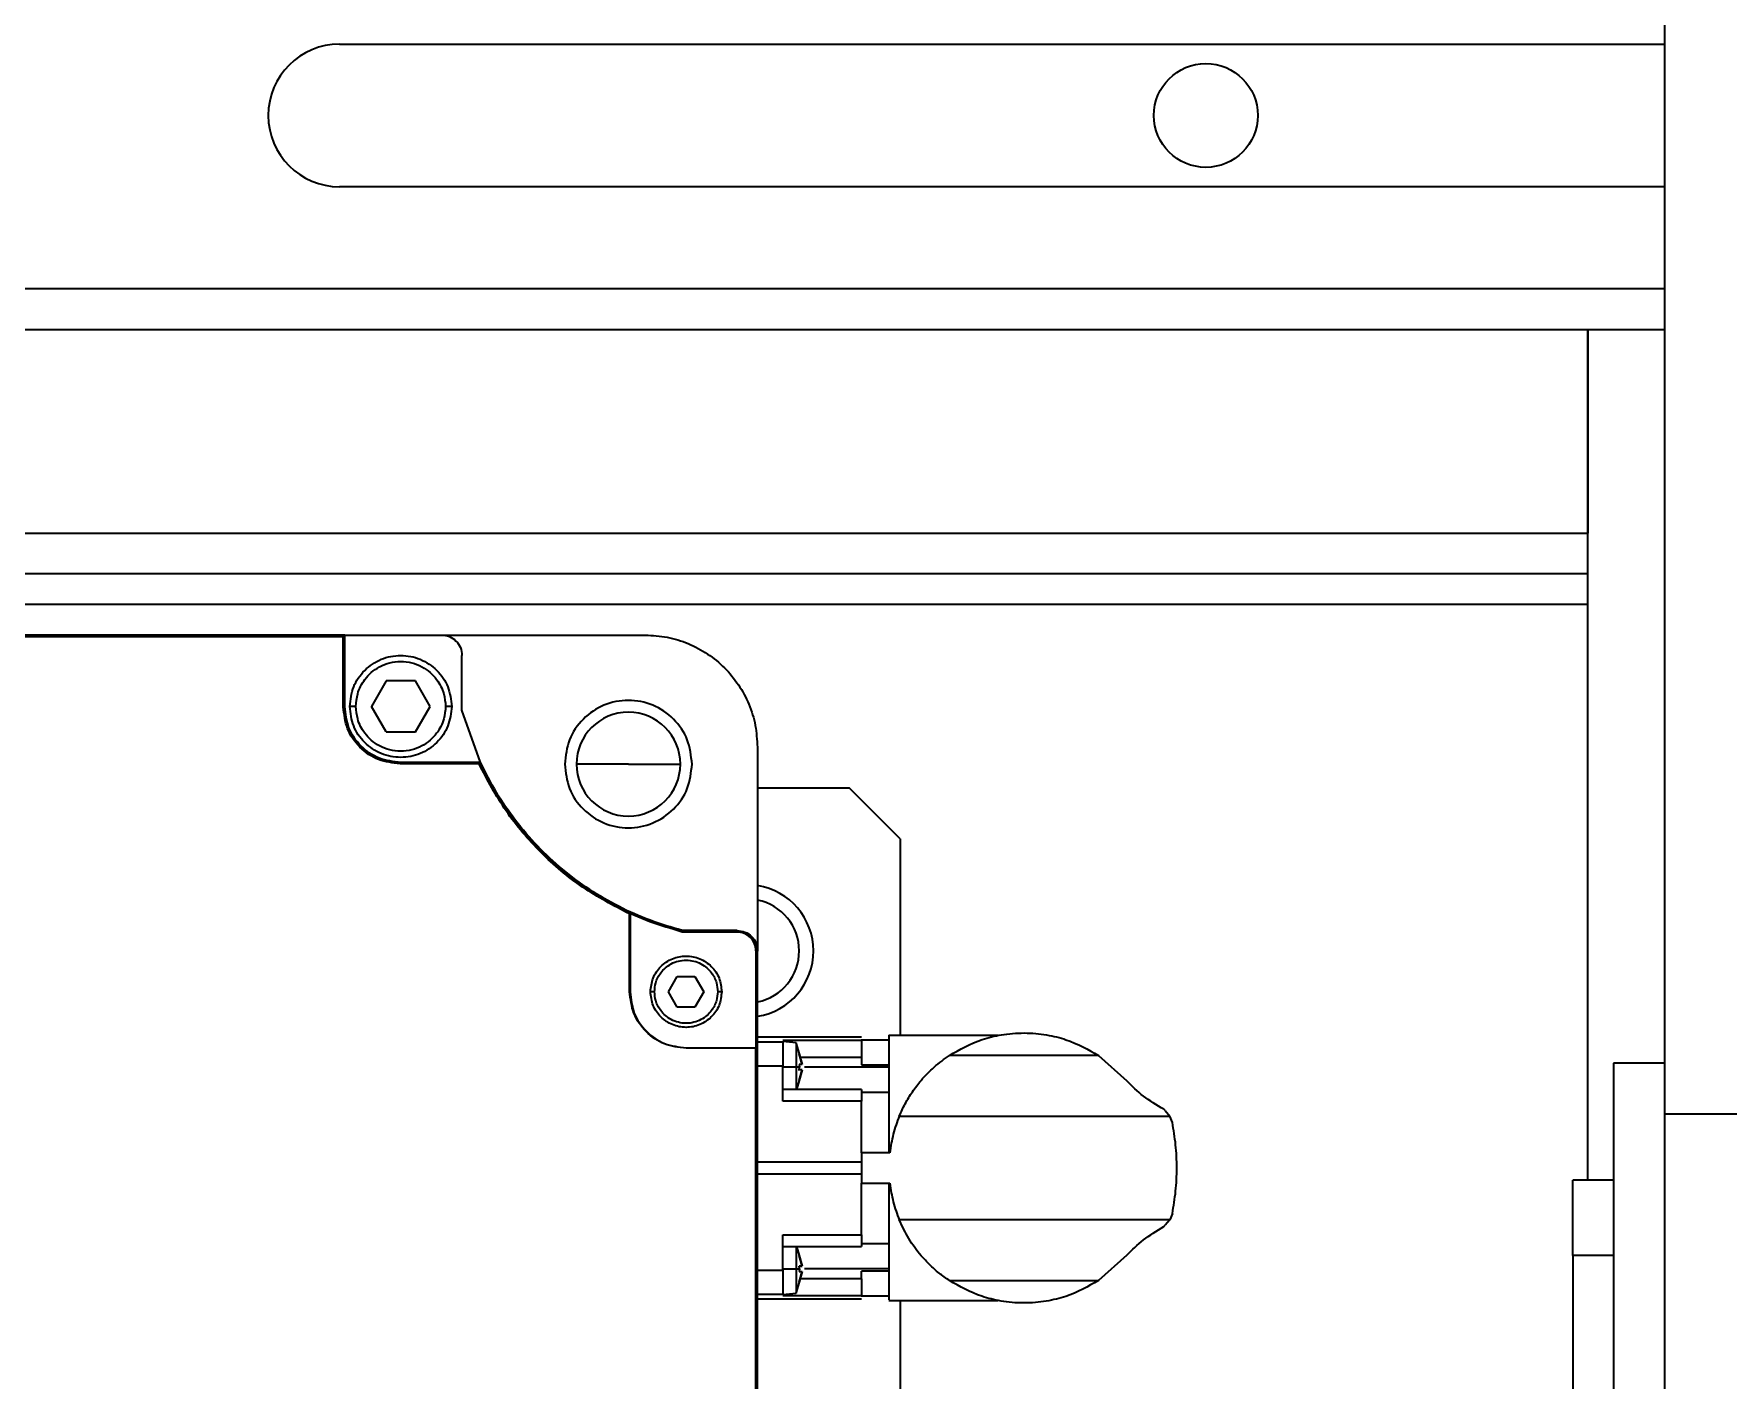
# Model space of a CAD drawing. Header units: millimetres. Extents: x -1052 to 3351, y 0 to 2015.
# Drawn here: x -352.095 to -349.635, y 1683.489 to 1685.443 of the extents above; entities that cross this region are included whole.
import ezdxf

# ---------------------------------------------------------------- set-up
doc = ezdxf.new("R2010")
doc.units = ezdxf.units.MM

msp = doc.modelspace()

# ---------------------------------------------------------------- linework, layer by layer
at = {"color": 7, "linetype": 'Continuous', "lineweight": 35}
for p, q in [((-349.7278, 1693.2956), (-349.7278, 1683.9489)), ((-349.7278, 1693.2956), (-349.7278, 1683.9489)), ((-351.6508, 1685.4281), (-349.7278, 1685.4281)), ((-351.6508, 1685.4281), (-349.7278, 1685.4281)), ((-349.7278, 1685.221), (-351.6508, 1685.221)), ((-349.7278, 1685.221), (-351.6508, 1685.221)), ((-354.4612, 1685.0731), (-349.7278, 1685.0731)), ((-354.4612, 1685.0731), (-349.7278, 1685.0731)), ((-354.3503, 1685.0139), (-349.8388, 1685.0139)), ((-354.3503, 1685.0139), (-349.8388, 1685.0139)), ((-349.8388, 1685.0139), (-349.8388, 1684.7181)), ((-349.8388, 1683.7788), (-349.8388, 1685.0139)), ((-349.8388, 1685.0139), (-349.7278, 1685.0139)), ((-349.8388, 1685.0139), (-349.8388, 1684.7181)), ((-349.8388, 1683.7788), (-349.8388, 1685.0139)), ((-349.8388, 1685.0139), (-349.7278, 1685.0139)), ((-354.3503, 1684.7181), (-349.8388, 1684.7181)), ((-354.3503, 1684.7181), (-349.8388, 1684.7181)), ((-349.8388, 1684.6589), (-354.3503, 1684.6589)), ((-349.8388, 1684.6589), (-354.3503, 1684.6589)), ((-349.8388, 1684.6145), (-354.3503, 1684.6145)), ((-349.8388, 1684.6145), (-354.3503, 1684.6145)), ((-351.6434, 1684.5702), (-352.5457, 1684.5702)), ((-351.6434, 1684.5702), (-352.5457, 1684.5702)), ((-352.5449, 1684.5687), (-351.6441, 1684.5687)), ((-352.5449, 1684.5687), (-351.6441, 1684.5687)), ((-351.6454, 1684.5674), (-352.5436, 1684.5674)), ((-351.6454, 1684.5674), (-352.5436, 1684.5674)), ((-351.6454, 1684.5674), (-351.6441, 1684.5687)), ((-351.6454, 1684.5674), (-351.6441, 1684.5687)), ((-351.6454, 1684.4659), (-351.6454, 1684.5674)), ((-351.6454, 1684.4659), (-351.6454, 1684.5674)), ((-351.6441, 1684.5687), (-351.6441, 1684.4659)), ((-351.6441, 1684.5687), (-351.6441, 1684.4659)), ((-351.6434, 1684.4666), (-351.6434, 1684.5702)), ((-351.6434, 1684.5702), (-351.5028, 1684.5702)), ((-351.6434, 1684.4666), (-351.6434, 1684.5702)), ((-351.6434, 1684.5702), (-351.5028, 1684.5702)), ((-351.5029, 1684.5701), (-351.2071, 1684.5701)), ((-351.5029, 1684.5701), (-351.2071, 1684.5701)), ((-351.4732, 1684.4613), (-351.4732, 1684.5406)), ((-351.4732, 1684.4613), (-351.4732, 1684.5406)), ((-351.5834, 1684.5036), (-351.6047, 1684.4666)), ((-351.5834, 1684.5036), (-351.6047, 1684.4666)), ((-351.5407, 1684.5036), (-351.5834, 1684.5036)), ((-351.5407, 1684.5036), (-351.5834, 1684.5036)), ((-351.5193, 1684.4666), (-351.5407, 1684.5036)), ((-351.5193, 1684.4666), (-351.5407, 1684.5036)), ((-351.6454, 1684.4659), (-351.6441, 1684.4659)), ((-351.6454, 1684.4659), (-351.6441, 1684.4659)), ((-351.5834, 1684.4296), (-351.6047, 1684.4666)), ((-351.5834, 1684.4296), (-351.6047, 1684.4666)), ((-351.5407, 1684.4296), (-351.5193, 1684.4666)), ((-351.5407, 1684.4296), (-351.5193, 1684.4666)), ((-351.4462, 1684.3852), (-351.4732, 1684.4613)), ((-351.4462, 1684.3852), (-351.4732, 1684.4613)), ((-351.5834, 1684.4296), (-351.5407, 1684.4296)), ((-351.5834, 1684.4296), (-351.5407, 1684.4296)), ((-351.0444, 1684.4074), (-351.0444, 1684.1115)), ((-351.0444, 1684.4074), (-351.0444, 1684.1115)), ((-351.5628, 1684.3845), (-351.5628, 1684.3832)), ((-351.5628, 1684.3845), (-351.4476, 1684.3845)), ((-351.5628, 1684.3845), (-351.5628, 1684.3832)), ((-351.5628, 1684.3845), (-351.4476, 1684.3845)), ((-351.4484, 1684.3832), (-351.5628, 1684.3832)), ((-351.4484, 1684.3832), (-351.5628, 1684.3832)), ((-351.4462, 1684.3852), (-351.562, 1684.3852)), ((-351.4462, 1684.3852), (-351.562, 1684.3852)), ((-351.4484, 1684.3832), (-351.4476, 1684.3845)), ((-351.4484, 1684.3832), (-351.4476, 1684.3845)), ((-351.2316, 1684.3828), (-351.3071, 1684.3828)), ((-351.2316, 1684.3828), (-351.3071, 1684.3828)), ((-351.2316, 1684.3828), (-351.1562, 1684.3828)), ((-351.2316, 1684.3828), (-351.1562, 1684.3828)), ((-351.0443, 1684.3483), (-350.9112, 1684.3483)), ((-351.0443, 1684.3483), (-350.9112, 1684.3483)), ((-350.8372, 1684.2743), (-350.9112, 1684.3483)), ((-350.8372, 1684.2743), (-350.9112, 1684.3483)), ((-350.8372, 1684.2743), (-350.8372, 1683.9888)), ((-350.8372, 1684.2743), (-350.8372, 1683.9888)), ((-351.2292, 1684.1657), (-351.2298, 1684.1653)), ((-351.2292, 1684.1657), (-351.2298, 1684.1653)), ((-351.2298, 1684.0524), (-351.2298, 1684.1653)), ((-351.2298, 1684.0524), (-351.2298, 1684.1653)), ((-351.2292, 1684.1657), (-351.2292, 1684.0524)), ((-351.1536, 1684.139), (-351.2292, 1684.1657)), ((-351.2292, 1684.1657), (-351.2292, 1684.0524)), ((-351.1536, 1684.139), (-351.2292, 1684.1657)), ((-351.1535, 1684.1397), (-351.1536, 1684.139)), ((-351.1535, 1684.1397), (-351.1536, 1684.139)), ((-351.0739, 1684.139), (-351.1536, 1684.139)), ((-351.0739, 1684.139), (-351.1536, 1684.139)), ((-351.1535, 1684.1397), (-351.1535, 1684.1397)), ((-351.1535, 1684.1397), (-351.0739, 1684.1397)), ((-351.1535, 1684.1397), (-351.1535, 1684.1397)), ((-351.1535, 1684.1397), (-351.0739, 1684.1397)), ((-351.0738, 1684.1413), (-351.1532, 1684.1413)), ((-351.0738, 1684.1413), (-351.1532, 1684.1413)), ((-351.0739, 1684.1397), (-351.0739, 1684.139)), ((-351.0739, 1684.1397), (-351.0739, 1684.139)), ((-351.0458, 1684.1116), (-351.0465, 1684.1116)), ((-351.0465, 1684.1116), (-351.0465, 1683.9711)), ((-351.0458, 1684.1116), (-351.0465, 1684.1116)), ((-351.0465, 1684.1116), (-351.0465, 1683.9711)), ((-351.0458, 1682.9283), (-351.0458, 1684.1116)), ((-351.0458, 1682.9283), (-351.0458, 1684.1116)), ((-351.0442, 1682.9282), (-351.0442, 1684.1117)), ((-351.0442, 1682.9282), (-351.0442, 1684.1117)), ((-351.1735, 1684.0524), (-351.1607, 1684.0746)), ((-351.1735, 1684.0524), (-351.1607, 1684.0746)), ((-351.1607, 1684.0746), (-351.135, 1684.0746)), ((-351.1607, 1684.0746), (-351.135, 1684.0746)), ((-351.135, 1684.0746), (-351.1222, 1684.0524)), ((-351.135, 1684.0746), (-351.1222, 1684.0524)), ((-351.2292, 1684.0524), (-351.2298, 1684.0524)), ((-351.2292, 1684.0524), (-351.2298, 1684.0524)), ((-351.1607, 1684.0302), (-351.1735, 1684.0524)), ((-351.1607, 1684.0302), (-351.1735, 1684.0524)), ((-351.1222, 1684.0524), (-351.135, 1684.0302)), ((-351.1222, 1684.0524), (-351.135, 1684.0302)), ((-351.135, 1684.0302), (-351.1607, 1684.0302)), ((-351.135, 1684.0302), (-351.1607, 1684.0302)), ((-351.1478, 1683.9711), (-351.1478, 1683.9705)), ((-351.1478, 1683.9711), (-351.0465, 1683.9711)), ((-351.1478, 1683.9711), (-351.1478, 1683.9705)), ((-351.1478, 1683.9711), (-351.0465, 1683.9711)), ((-351.0471, 1683.9705), (-351.1478, 1683.9705)), ((-351.0471, 1683.9705), (-351.1478, 1683.9705)), ((-351.0465, 1683.9711), (-351.0471, 1683.9705)), ((-351.0465, 1683.9711), (-351.0471, 1683.9705)), ((-351.0471, 1683.9705), (-351.0471, 1683.0693)), ((-351.0471, 1683.9705), (-351.0471, 1683.0693)), ((-350.8934, 1683.9866), (-351.0443, 1683.9866)), ((-350.8934, 1683.9866), (-351.0443, 1683.9866)), ((-350.8934, 1683.9864), (-351.0442, 1683.9864)), ((-350.8934, 1683.9864), (-351.0442, 1683.9864)), ((-351.0442, 1683.9799), (-351.0073, 1683.9799)), ((-351.0442, 1683.9799), (-351.0073, 1683.9799)), ((-351.0073, 1683.9823), (-350.8934, 1683.9823)), ((-351.0073, 1683.9823), (-350.8934, 1683.9823)), ((-350.988, 1683.9783), (-351.0073, 1683.98)), ((-350.988, 1683.9783), (-351.0073, 1683.98)), ((-351.0073, 1683.9799), (-351.0073, 1683.9447)), ((-351.0073, 1683.9799), (-351.0073, 1683.9447)), ((-350.9834, 1683.9622), (-350.9881, 1683.9783)), ((-350.9881, 1683.9783), (-350.9881, 1683.943)), ((-350.9834, 1683.9622), (-350.9881, 1683.9783)), ((-350.9881, 1683.9783), (-350.9881, 1683.943)), ((-350.8534, 1683.9822), (-350.8935, 1683.9822)), ((-350.8534, 1683.9822), (-350.8935, 1683.9822)), ((-350.8934, 1683.9823), (-350.8934, 1683.9576)), ((-350.8934, 1683.9823), (-350.8934, 1683.9576)), ((-350.6952, 1683.9888), (-350.8536, 1683.9888)), ((-350.6952, 1683.9888), (-350.8536, 1683.9888)), ((-350.8535, 1683.9893), (-350.8535, 1683.8187)), ((-350.8535, 1683.9893), (-350.8535, 1683.8187)), ((-350.9835, 1683.9622), (-350.9793, 1683.9468)), ((-350.9793, 1683.9468), (-350.9835, 1683.9622)), ((-350.9835, 1683.9622), (-350.9793, 1683.9468)), ((-350.9793, 1683.9468), (-350.9835, 1683.9622)), ((-350.9793, 1683.9468), (-350.9835, 1683.9468)), ((-350.9835, 1683.9468), (-350.9834, 1683.943)), ((-350.9793, 1683.9468), (-350.9835, 1683.9468)), ((-350.9835, 1683.9468), (-350.9834, 1683.943)), ((-350.9822, 1683.9576), (-350.8934, 1683.9576)), ((-350.9822, 1683.9576), (-350.8934, 1683.9576)), ((-350.8934, 1683.9576), (-350.8934, 1683.9464)), ((-350.8934, 1683.9576), (-350.8934, 1683.9464)), ((-350.8934, 1683.9524), (-350.8934, 1683.9464)), ((-350.8934, 1683.9524), (-350.8934, 1683.9464)), ((-350.8934, 1683.9464), (-350.8535, 1683.9464)), ((-350.8934, 1683.9464), (-350.8535, 1683.9464)), ((-350.5494, 1683.96), (-350.7656, 1683.96)), ((-350.5494, 1683.96), (-350.7656, 1683.96)), ((-350.5494, 1683.96), (-350.5079, 1683.9231)), ((-350.5494, 1683.96), (-350.5079, 1683.9231)), ((-349.7278, 1683.9489), (-349.8018, 1683.9489)), ((-349.8018, 1683.9489), (-349.8018, 1683.1085)), ((-349.7278, 1683.9489), (-349.8018, 1683.9489)), ((-349.8018, 1683.9489), (-349.8018, 1683.1085)), ((-349.7278, 1683.9489), (-349.7278, 1683.1085)), ((-349.7278, 1683.9489), (-349.7278, 1683.1085)), ((-351.0442, 1683.9447), (-351.0073, 1683.9447)), ((-351.0442, 1683.9447), (-351.0073, 1683.9447)), ((-351.0073, 1683.8935), (-351.0073, 1683.9447)), ((-351.0073, 1683.8935), (-351.0073, 1683.9447)), ((-350.9881, 1683.943), (-351.0073, 1683.943)), ((-350.9881, 1683.943), (-351.0073, 1683.943)), ((-350.9881, 1683.943), (-350.9881, 1683.9104)), ((-350.9834, 1683.943), (-350.9881, 1683.943)), ((-350.9881, 1683.943), (-350.9881, 1683.9104)), ((-350.9834, 1683.943), (-350.9881, 1683.943)), ((-350.9873, 1683.9104), (-350.9834, 1683.9237)), ((-350.9873, 1683.9104), (-350.9834, 1683.9237)), ((-350.9793, 1683.9391), (-350.9852, 1683.9391)), ((-350.9793, 1683.9391), (-350.9852, 1683.9391)), ((-350.9835, 1683.9391), (-350.9834, 1683.943)), ((-350.9835, 1683.9391), (-350.9834, 1683.943)), ((-350.9793, 1683.9391), (-350.9835, 1683.9391)), ((-350.9835, 1683.9237), (-350.9793, 1683.9391)), ((-350.9793, 1683.9391), (-350.9835, 1683.9237)), ((-350.9793, 1683.9391), (-350.9835, 1683.9391)), ((-350.9835, 1683.9237), (-350.9793, 1683.9391)), ((-350.9793, 1683.9391), (-350.9835, 1683.9237)), ((-350.8535, 1683.943), (-350.9759, 1683.943)), ((-350.8535, 1683.943), (-350.9759, 1683.943)), ((-350.8934, 1683.9104), (-351.0074, 1683.9104)), ((-350.8934, 1683.9104), (-351.0074, 1683.9104)), ((-350.8934, 1683.9105), (-350.8934, 1683.8935)), ((-350.8934, 1683.9105), (-350.8934, 1683.8935)), ((-350.8535, 1683.9061), (-350.8934, 1683.9061)), ((-350.8535, 1683.9061), (-350.8934, 1683.9061)), ((-350.8934, 1683.8935), (-351.0073, 1683.8935)), ((-350.8934, 1683.8935), (-351.0073, 1683.8935)), ((-350.8934, 1683.8187), (-350.8934, 1683.8935)), ((-350.8934, 1683.8187), (-350.8934, 1683.8935)), ((-350.8384, 1683.872), (-350.4456, 1683.872)), ((-350.8384, 1683.872), (-350.4456, 1683.872)), ((-350.4523, 1683.8798), (-350.4546, 1683.8817)), ((-350.4523, 1683.8798), (-350.4546, 1683.8817)), ((-350.4523, 1683.8798), (-350.4456, 1683.872)), ((-350.4523, 1683.8798), (-350.4456, 1683.872)), ((-350.442, 1683.8626), (-350.4456, 1683.872)), ((-350.442, 1683.8626), (-350.4456, 1683.872)), ((-349.0474, 1683.8749), (-349.7278, 1683.8749)), ((-349.0474, 1683.8749), (-349.7278, 1683.8749)), ((-351.0442, 1683.8054), (-350.8934, 1683.8054)), ((-351.0442, 1683.8054), (-350.8934, 1683.8054)), ((-350.8934, 1683.8187), (-350.8934, 1683.7743)), ((-350.8522, 1683.8187), (-350.8934, 1683.8187)), ((-350.8934, 1683.8187), (-350.8934, 1683.7743)), ((-350.8522, 1683.8187), (-350.8934, 1683.8187)), ((-350.8934, 1683.7877), (-351.0442, 1683.7877)), ((-350.8934, 1683.7877), (-351.0442, 1683.7877)), ((-350.8934, 1683.7743), (-350.8522, 1683.7743)), ((-350.8934, 1683.6996), (-350.8934, 1683.7743)), ((-350.8934, 1683.7743), (-350.8522, 1683.7743)), ((-350.8934, 1683.6996), (-350.8934, 1683.7743)), ((-350.8535, 1683.7743), (-350.8535, 1683.605)), ((-350.8535, 1683.7743), (-350.8535, 1683.605)), ((-349.8018, 1683.7788), (-349.861, 1683.7788)), ((-349.861, 1683.6695), (-349.861, 1683.7788)), ((-349.8018, 1683.7788), (-349.861, 1683.7788)), ((-349.861, 1683.6695), (-349.861, 1683.7788)), ((-350.442, 1683.7305), (-350.4456, 1683.7211)), ((-350.442, 1683.7305), (-350.4456, 1683.7211)), ((-351.0073, 1683.6484), (-351.0073, 1683.6996)), ((-351.0073, 1683.6996), (-350.8934, 1683.6996)), ((-351.0073, 1683.6484), (-351.0073, 1683.6996)), ((-351.0073, 1683.6996), (-350.8934, 1683.6996)), ((-350.8934, 1683.6996), (-350.8934, 1683.6826)), ((-350.8934, 1683.6996), (-350.8934, 1683.6826)), ((-350.4456, 1683.7211), (-350.8384, 1683.7211)), ((-350.4456, 1683.7211), (-350.8384, 1683.7211)), ((-350.4546, 1683.7114), (-350.4523, 1683.7133)), ((-350.4546, 1683.7114), (-350.4523, 1683.7133)), ((-350.4456, 1683.7211), (-350.4523, 1683.7133)), ((-350.4456, 1683.7211), (-350.4523, 1683.7133)), ((-351.0074, 1683.6826), (-350.8934, 1683.6826)), ((-351.0074, 1683.6826), (-350.8934, 1683.6826)), ((-350.9881, 1683.6826), (-350.9881, 1683.6501)), ((-350.9881, 1683.6826), (-350.9881, 1683.6501)), ((-350.9834, 1683.6694), (-350.9873, 1683.6826)), ((-350.9834, 1683.6694), (-350.9873, 1683.6826)), ((-350.8934, 1683.6869), (-350.8535, 1683.6869)), ((-350.8934, 1683.6869), (-350.8535, 1683.6869)), ((-351.0073, 1683.6501), (-350.9881, 1683.6501)), ((-351.0073, 1683.6501), (-350.9881, 1683.6501)), ((-350.9881, 1683.6501), (-350.9881, 1683.6148)), ((-350.9881, 1683.6501), (-350.9834, 1683.6501)), ((-350.9881, 1683.6501), (-350.9881, 1683.6148)), ((-350.9881, 1683.6501), (-350.9834, 1683.6501)), ((-350.9793, 1683.6539), (-350.9835, 1683.6693)), ((-350.9835, 1683.6693), (-350.9793, 1683.6539)), ((-350.9793, 1683.6539), (-350.9835, 1683.6693)), ((-350.9835, 1683.6693), (-350.9793, 1683.6539)), ((-350.9835, 1683.6539), (-350.9793, 1683.6539)), ((-350.9834, 1683.6501), (-350.9835, 1683.6539)), ((-350.9793, 1683.6539), (-350.9835, 1683.6539)), ((-350.9835, 1683.6539), (-350.9793, 1683.6539)), ((-350.9834, 1683.6501), (-350.9835, 1683.6539)), ((-350.9793, 1683.6539), (-350.9835, 1683.6539)), ((-350.9834, 1683.6501), (-350.9835, 1683.6462)), ((-350.9834, 1683.6501), (-350.9835, 1683.6462)), ((-350.8535, 1683.6501), (-350.9759, 1683.6501)), ((-350.8535, 1683.6501), (-350.9759, 1683.6501)), ((-350.5079, 1683.6699), (-350.5494, 1683.6331)), ((-350.5079, 1683.6699), (-350.5494, 1683.6331)), ((-349.8018, 1683.6695), (-349.861, 1683.6695)), ((-349.861, 1683.6695), (-349.861, 1683.4035)), ((-349.8018, 1683.6695), (-349.861, 1683.6695)), ((-349.861, 1683.6695), (-349.861, 1683.4035)), ((-351.0442, 1683.6484), (-351.0073, 1683.6484)), ((-351.0442, 1683.6484), (-351.0073, 1683.6484)), ((-351.0073, 1683.6484), (-351.0073, 1683.6132)), ((-351.0073, 1683.6484), (-351.0073, 1683.6132)), ((-350.9881, 1683.6147), (-350.9834, 1683.6308)), ((-350.9881, 1683.6147), (-350.9834, 1683.6308)), ((-350.9835, 1683.6462), (-350.9793, 1683.6462)), ((-350.9793, 1683.6462), (-350.9835, 1683.6309)), ((-350.9835, 1683.6309), (-350.9793, 1683.6462)), ((-350.9835, 1683.6462), (-350.9793, 1683.6462)), ((-350.9793, 1683.6462), (-350.9835, 1683.6309)), ((-350.9835, 1683.6309), (-350.9793, 1683.6462)), ((-350.8934, 1683.6355), (-350.9822, 1683.6355)), ((-350.8934, 1683.6355), (-350.9822, 1683.6355)), ((-350.8535, 1683.6467), (-350.8934, 1683.6467)), ((-350.8934, 1683.6355), (-350.8934, 1683.6467)), ((-350.8535, 1683.6467), (-350.8934, 1683.6467)), ((-350.8934, 1683.6355), (-350.8934, 1683.6467)), ((-350.8934, 1683.6355), (-350.8934, 1683.6108)), ((-350.8934, 1683.6355), (-350.8934, 1683.6108)), ((-350.7656, 1683.6331), (-350.5494, 1683.6331)), ((-350.7656, 1683.6331), (-350.5494, 1683.6331)), ((-351.0443, 1683.6065), (-350.8934, 1683.6065)), ((-351.0443, 1683.6065), (-350.8934, 1683.6065)), ((-351.0442, 1683.6132), (-351.0073, 1683.6132)), ((-351.0442, 1683.6132), (-351.0073, 1683.6132)), ((-351.0442, 1683.6067), (-350.8934, 1683.6067)), ((-351.0442, 1683.6067), (-350.8934, 1683.6067)), ((-351.0073, 1683.6131), (-350.988, 1683.6148)), ((-351.0073, 1683.6131), (-350.988, 1683.6148)), ((-350.8934, 1683.6108), (-351.0073, 1683.6108)), ((-350.8934, 1683.6108), (-351.0073, 1683.6108)), ((-350.8935, 1683.6109), (-350.8534, 1683.6109)), ((-350.8935, 1683.6109), (-350.8534, 1683.6109)), ((-350.8536, 1683.6042), (-350.6953, 1683.6042)), ((-350.8536, 1683.6042), (-350.6953, 1683.6042)), ((-350.8372, 1683.6042), (-350.8372, 1683.4341)), ((-350.8372, 1683.6042), (-350.8372, 1683.4341))]:
    msp.add_line(p, q, dxfattribs=at)
msp.add_circle((-350.3935, 1685.3245), 0.0754, dxfattribs=at)
msp.add_circle((-350.3935, 1685.3245), 0.0754, dxfattribs=at)
for centre, radius, start, end in [((-351.6508, 1685.3245), 0.1035, 90, 270), ((-351.6508, 1685.3245), 0.1035, 90, 270), ((-351.2316, 1684.3828), 0.0754, 0, 180), ((-351.2316, 1684.3828), 0.0754, 0, 180), ((-351.2316, 1684.3828), 0.0754, 180, 0), ((-351.2316, 1684.3828), 0.0754, 180, 0), ((-351.0591, 1684.1116), 0.0961, 0, 80.9439), ((-351.0591, 1684.1116), 0.0961, 0, 80.9439), ((-351.0591, 1684.1116), 0.0754, 281.5985, 78.5271), ((-351.0591, 1684.1116), 0.0754, 281.5985, 78.5271), ((-351.0591, 1684.1116), 0.0961, 279.0848, 0), ((-351.0591, 1684.1116), 0.0961, 279.0848, 0)]:
    msp.add_arc(centre, radius, start, end, dxfattribs=at)
for points, knots in [([(-351.5028, 1684.5702), (-351.4989, 1684.5698), (-351.4911, 1684.5689), (-351.4814, 1684.562), (-351.4745, 1684.5523), (-351.4736, 1684.5445), (-351.4732, 1684.5406)], [0, 0, 0, 0, 0.78325, 1.56651, 2.349771, 3.133015, 3.133015, 3.133015, 3.133015]), ([(-351.5028, 1684.5702), (-351.4989, 1684.5698), (-351.4911, 1684.5689), (-351.4814, 1684.562), (-351.4745, 1684.5523), (-351.4736, 1684.5445), (-351.4732, 1684.5406)], [0, 0, 0, 0, 0.78325, 1.56651, 2.349771, 3.133015, 3.133015, 3.133015, 3.133015]), ([(-351.2071, 1684.5701), (-351.1964, 1684.5695), (-351.1751, 1684.5683), (-351.1444, 1684.5586), (-351.1161, 1684.5435), (-351.0913, 1684.5232), (-351.0709, 1684.4983), (-351.0559, 1684.47), (-351.0462, 1684.4393), (-351.045, 1684.418), (-351.0444, 1684.4074)], [0, 0, 0, 0, 2.158671, 4.31738, 6.476056, 8.634743, 10.793431, 12.952133, 15.110813, 17.269514, 17.269514, 17.269514, 17.269514]), ([(-351.2071, 1684.5701), (-351.1964, 1684.5695), (-351.1751, 1684.5683), (-351.1444, 1684.5586), (-351.1161, 1684.5435), (-351.0913, 1684.5232), (-351.0709, 1684.4983), (-351.0559, 1684.47), (-351.0462, 1684.4393), (-351.045, 1684.418), (-351.0444, 1684.4074)], [0, 0, 0, 0, 2.158671, 4.31738, 6.476056, 8.634743, 10.793431, 12.952133, 15.110813, 17.269514, 17.269514, 17.269514, 17.269514]), ([(-351.636, 1684.4666), (-351.6349, 1684.4763), (-351.6326, 1684.4956), (-351.6155, 1684.5203), (-351.5911, 1684.5367), (-351.562, 1684.5425), (-351.5329, 1684.5367), (-351.5085, 1684.5203), (-351.4914, 1684.4956), (-351.4892, 1684.4763), (-351.4881, 1684.4666)], [0, 0, 0, 0, 1.959205, 3.91844, 5.87765, 7.836884, 9.796118, 11.755329, 13.714564, 15.673769, 15.673769, 15.673769, 15.673769]), ([(-351.636, 1684.4666), (-351.6349, 1684.4763), (-351.6326, 1684.4956), (-351.6155, 1684.5203), (-351.5911, 1684.5367), (-351.562, 1684.5425), (-351.5329, 1684.5367), (-351.5085, 1684.5203), (-351.4914, 1684.4956), (-351.4892, 1684.4763), (-351.4881, 1684.4666)], [0, 0, 0, 0, 1.959205, 3.91844, 5.87765, 7.836884, 9.796118, 11.755329, 13.714564, 15.673769, 15.673769, 15.673769, 15.673769]), ([(-351.6271, 1684.4666), (-351.6266, 1684.4728), (-351.6254, 1684.4867), (-351.6166, 1684.5036), (-351.6049, 1684.5163), (-351.5927, 1684.5247), (-351.578, 1684.5304), (-351.562, 1684.5324), (-351.546, 1684.5304), (-351.5314, 1684.5247), (-351.5192, 1684.5163), (-351.5074, 1684.5036), (-351.4986, 1684.4867), (-351.4974, 1684.4728), (-351.4969, 1684.4666)], [0, 0, 0, 0, 1.247277, 2.824968, 3.748245, 4.749692, 5.810961, 6.904895, 7.998829, 9.060126, 10.061549, 10.984846, 12.562524, 13.809805, 13.809805, 13.809805, 13.809805]), ([(-351.6271, 1684.4666), (-351.6266, 1684.4728), (-351.6254, 1684.4867), (-351.6166, 1684.5036), (-351.6049, 1684.5163), (-351.5927, 1684.5247), (-351.578, 1684.5304), (-351.562, 1684.5324), (-351.546, 1684.5304), (-351.5314, 1684.5247), (-351.5192, 1684.5163), (-351.5074, 1684.5036), (-351.4986, 1684.4867), (-351.4974, 1684.4728), (-351.4969, 1684.4666)], [0, 0, 0, 0, 1.247277, 2.824968, 3.748245, 4.749692, 5.810961, 6.904895, 7.998829, 9.060126, 10.061549, 10.984846, 12.562524, 13.809805, 13.809805, 13.809805, 13.809805]), ([(-351.5628, 1684.3832), (-351.5736, 1684.3845), (-351.5952, 1684.3869), (-351.6226, 1684.4061), (-351.6417, 1684.4334), (-351.6442, 1684.455), (-351.6454, 1684.4659)], [0, 0, 0, 0, 2.188123, 4.376259, 6.564412, 8.752558, 8.752558, 8.752558, 8.752558]), ([(-351.5628, 1684.3832), (-351.5736, 1684.3845), (-351.5952, 1684.3869), (-351.6226, 1684.4061), (-351.6417, 1684.4334), (-351.6442, 1684.455), (-351.6454, 1684.4659)], [0, 0, 0, 0, 2.188123, 4.376259, 6.564412, 8.752558, 8.752558, 8.752558, 8.752558]), ([(-351.6441, 1684.4659), (-351.6429, 1684.4552), (-351.6404, 1684.4339), (-351.6216, 1684.407), (-351.5947, 1684.3882), (-351.5734, 1684.3857), (-351.5628, 1684.3845)], [0, 0, 0, 0, 2.153963, 4.307918, 6.461872, 8.615835, 8.615835, 8.615835, 8.615835]), ([(-351.6441, 1684.4659), (-351.6429, 1684.4552), (-351.6404, 1684.4339), (-351.6216, 1684.407), (-351.5947, 1684.3882), (-351.5734, 1684.3857), (-351.5628, 1684.3845)], [0, 0, 0, 0, 2.153963, 4.307918, 6.461872, 8.615835, 8.615835, 8.615835, 8.615835]), ([(-351.562, 1684.3852), (-351.5727, 1684.3865), (-351.594, 1684.3889), (-351.6209, 1684.4077), (-351.6397, 1684.4346), (-351.6421, 1684.4559), (-351.6434, 1684.4666)], [0, 0, 0, 0, 2.153963, 4.307934, 6.461889, 8.615852, 8.615852, 8.615852, 8.615852]), ([(-351.562, 1684.3852), (-351.5727, 1684.3865), (-351.594, 1684.3889), (-351.6209, 1684.4077), (-351.6397, 1684.4346), (-351.6421, 1684.4559), (-351.6434, 1684.4666)], [0, 0, 0, 0, 2.153963, 4.307934, 6.461889, 8.615852, 8.615852, 8.615852, 8.615852]), ([(-351.6271, 1684.4666), (-351.6282, 1684.4666), (-351.6299, 1684.4666), (-351.632, 1684.4666), (-351.6334, 1684.4666), (-351.6346, 1684.4666), (-351.6357, 1684.4666), (-351.6359, 1684.4666), (-351.636, 1684.4666)], [0, 0, 0, 0, 0.143697, 0.2210416, 0.2999918, 0.3789928, 0.45638, 0.6000102, 0.6000102, 0.6000102, 0.6000102]), ([(-351.4881, 1684.4666), (-351.4892, 1684.4569), (-351.4914, 1684.4376), (-351.5085, 1684.4129), (-351.5329, 1684.3965), (-351.562, 1684.3907), (-351.5911, 1684.3965), (-351.6155, 1684.4129), (-351.6326, 1684.4376), (-351.6349, 1684.4569), (-351.636, 1684.4666)], [0, 0, 0, 0, 1.959234, 3.918444, 5.877655, 7.836889, 9.796123, 11.755333, 13.714543, 15.673777, 15.673777, 15.673777, 15.673777]), ([(-351.6271, 1684.4666), (-351.6282, 1684.4666), (-351.6299, 1684.4666), (-351.632, 1684.4666), (-351.6334, 1684.4666), (-351.6346, 1684.4666), (-351.6357, 1684.4666), (-351.6359, 1684.4666), (-351.636, 1684.4666)], [0, 0, 0, 0, 0.143697, 0.2210416, 0.2999918, 0.3789928, 0.45638, 0.6000102, 0.6000102, 0.6000102, 0.6000102]), ([(-351.4881, 1684.4666), (-351.4892, 1684.4569), (-351.4914, 1684.4376), (-351.5085, 1684.4129), (-351.5329, 1684.3965), (-351.562, 1684.3907), (-351.5911, 1684.3965), (-351.6155, 1684.4129), (-351.6326, 1684.4376), (-351.6349, 1684.4569), (-351.636, 1684.4666)], [0, 0, 0, 0, 1.959234, 3.918444, 5.877655, 7.836889, 9.796123, 11.755333, 13.714543, 15.673777, 15.673777, 15.673777, 15.673777]), ([(-351.4969, 1684.4666), (-351.4974, 1684.4604), (-351.4986, 1684.4465), (-351.5074, 1684.4296), (-351.5192, 1684.4169), (-351.5314, 1684.4085), (-351.546, 1684.4028), (-351.562, 1684.4008), (-351.578, 1684.4028), (-351.5927, 1684.4085), (-351.6049, 1684.4169), (-351.6166, 1684.4296), (-351.6254, 1684.4465), (-351.6266, 1684.4604), (-351.6271, 1684.4666)], [0, 0, 0, 0, 1.247281, 2.824986, 3.748261, 4.749684, 5.810981, 6.904919, 7.998857, 9.060126, 10.061573, 10.984829, 12.562547, 13.809824, 13.809824, 13.809824, 13.809824]), ([(-351.4969, 1684.4666), (-351.4974, 1684.4604), (-351.4986, 1684.4465), (-351.5074, 1684.4296), (-351.5192, 1684.4169), (-351.5314, 1684.4085), (-351.546, 1684.4028), (-351.562, 1684.4008), (-351.578, 1684.4028), (-351.5927, 1684.4085), (-351.6049, 1684.4169), (-351.6166, 1684.4296), (-351.6254, 1684.4465), (-351.6266, 1684.4604), (-351.6271, 1684.4666)], [0, 0, 0, 0, 1.247281, 2.824986, 3.748261, 4.749684, 5.810981, 6.904919, 7.998857, 9.060126, 10.061573, 10.984829, 12.562547, 13.809824, 13.809824, 13.809824, 13.809824]), ([(-351.4881, 1684.4666), (-351.4882, 1684.4666), (-351.4884, 1684.4666), (-351.4895, 1684.4666), (-351.4906, 1684.4666), (-351.492, 1684.4666), (-351.4941, 1684.4666), (-351.4958, 1684.4666), (-351.4969, 1684.4666)], [0, 0, 0, 0, 0.143626, 0.2210023, 0.300001, 0.3789638, 0.4563062, 0.5999804, 0.5999804, 0.5999804, 0.5999804]), ([(-351.4881, 1684.4666), (-351.4882, 1684.4666), (-351.4884, 1684.4666), (-351.4895, 1684.4666), (-351.4906, 1684.4666), (-351.492, 1684.4666), (-351.4941, 1684.4666), (-351.4958, 1684.4666), (-351.4969, 1684.4666)], [0, 0, 0, 0, 0.143626, 0.2210023, 0.300001, 0.3789638, 0.4563062, 0.5999804, 0.5999804, 0.5999804, 0.5999804]), ([(-351.1392, 1684.3828), (-351.1406, 1684.3949), (-351.1433, 1684.4191), (-351.1647, 1684.4499), (-351.1953, 1684.4705), (-351.2316, 1684.4777), (-351.268, 1684.4705), (-351.2985, 1684.4499), (-351.3199, 1684.4191), (-351.3227, 1684.3949), (-351.3241, 1684.3828)], [0, 0, 0, 0, 2.449009, 4.898057, 7.347064, 9.796108, 12.245123, 14.694154, 17.143186, 19.592201, 19.592201, 19.592201, 19.592201]), ([(-351.1392, 1684.3828), (-351.1406, 1684.3949), (-351.1433, 1684.4191), (-351.1647, 1684.4499), (-351.1953, 1684.4705), (-351.2316, 1684.4777), (-351.268, 1684.4705), (-351.2985, 1684.4499), (-351.3199, 1684.4191), (-351.3227, 1684.3949), (-351.3241, 1684.3828)], [0, 0, 0, 0, 2.449009, 4.898057, 7.347064, 9.796108, 12.245123, 14.694154, 17.143186, 19.592201, 19.592201, 19.592201, 19.592201]), ([(-351.2298, 1684.1653), (-351.2531, 1684.1775), (-351.2997, 1684.2019), (-351.3599, 1684.2534), (-351.4116, 1684.3134), (-351.4362, 1684.3599), (-351.4484, 1684.3832)], [0, 0, 0, 0, 5.324104, 10.64826, 15.972391, 21.29651, 21.29651, 21.29651, 21.29651]), ([(-351.2298, 1684.1653), (-351.2531, 1684.1775), (-351.2997, 1684.2019), (-351.3599, 1684.2534), (-351.4116, 1684.3134), (-351.4362, 1684.3599), (-351.4484, 1684.3832)], [0, 0, 0, 0, 5.324104, 10.64826, 15.972391, 21.29651, 21.29651, 21.29651, 21.29651]), ([(-351.4476, 1684.3845), (-351.4402, 1684.3698), (-351.4254, 1684.3403), (-351.3972, 1684.2995), (-351.365, 1684.2619), (-351.3288, 1684.2282), (-351.289, 1684.1987), (-351.2462, 1684.1738), (-351.201, 1684.1535), (-351.1694, 1684.1443), (-351.1535, 1684.1397)], [0, 0, 0, 0, 3.34181, 6.683608, 10.025422, 13.367251, 16.709045, 20.050857, 23.392685, 26.734496, 26.734496, 26.734496, 26.734496]), ([(-351.4476, 1684.3845), (-351.4402, 1684.3698), (-351.4254, 1684.3403), (-351.3972, 1684.2995), (-351.365, 1684.2619), (-351.3288, 1684.2282), (-351.289, 1684.1987), (-351.2462, 1684.1738), (-351.201, 1684.1535), (-351.1694, 1684.1443), (-351.1535, 1684.1397)], [0, 0, 0, 0, 3.34181, 6.683608, 10.025422, 13.367251, 16.709045, 20.050857, 23.392685, 26.734496, 26.734496, 26.734496, 26.734496]), ([(-351.1532, 1684.1413), (-351.169, 1684.1458), (-351.2005, 1684.155), (-351.2456, 1684.1753), (-351.2882, 1684.2), (-351.3278, 1684.2295), (-351.3639, 1684.2631), (-351.396, 1684.3006), (-351.4241, 1684.3412), (-351.4388, 1684.3706), (-351.4462, 1684.3852)], [0, 0, 0, 0, 3.329914, 6.659866, 9.98978, 13.319711, 16.649645, 19.97957, 23.309514, 26.639434, 26.639434, 26.639434, 26.639434]), ([(-351.1532, 1684.1413), (-351.169, 1684.1458), (-351.2005, 1684.155), (-351.2456, 1684.1753), (-351.2882, 1684.2), (-351.3278, 1684.2295), (-351.3639, 1684.2631), (-351.396, 1684.3006), (-351.4241, 1684.3412), (-351.4388, 1684.3706), (-351.4462, 1684.3852)], [0, 0, 0, 0, 3.329914, 6.659866, 9.98978, 13.319711, 16.649645, 19.97957, 23.309514, 26.639434, 26.639434, 26.639434, 26.639434]), ([(-351.3241, 1684.3828), (-351.3227, 1684.3707), (-351.3199, 1684.3465), (-351.2985, 1684.3158), (-351.268, 1684.2952), (-351.2316, 1684.288), (-351.1953, 1684.2952), (-351.1647, 1684.3158), (-351.1433, 1684.3465), (-351.1406, 1684.3707), (-351.1392, 1684.3828)], [0, 0, 0, 0, 2.449044, 4.898051, 7.347099, 9.796108, 12.245146, 14.694169, 17.143193, 19.592231, 19.592231, 19.592231, 19.592231]), ([(-351.3241, 1684.3828), (-351.3227, 1684.3707), (-351.3199, 1684.3465), (-351.2985, 1684.3158), (-351.268, 1684.2952), (-351.2316, 1684.288), (-351.1953, 1684.2952), (-351.1647, 1684.3158), (-351.1433, 1684.3465), (-351.1406, 1684.3707), (-351.1392, 1684.3828)], [0, 0, 0, 0, 2.449044, 4.898051, 7.347099, 9.796108, 12.245146, 14.694169, 17.143193, 19.592231, 19.592231, 19.592231, 19.592231]), ([(-351.0458, 1684.1116), (-351.0462, 1684.1153), (-351.047, 1684.1226), (-351.0535, 1684.1319), (-351.0628, 1684.1384), (-351.0702, 1684.1393), (-351.0739, 1684.1397)], [0, 0, 0, 0, 0.744115, 1.488208, 2.232302, 2.976417, 2.976417, 2.976417, 2.976417]), ([(-351.0458, 1684.1116), (-351.0462, 1684.1153), (-351.047, 1684.1226), (-351.0535, 1684.1319), (-351.0628, 1684.1384), (-351.0702, 1684.1393), (-351.0739, 1684.1397)], [0, 0, 0, 0, 0.744115, 1.488208, 2.232302, 2.976417, 2.976417, 2.976417, 2.976417]), ([(-351.0465, 1684.1116), (-351.0469, 1684.1152), (-351.0477, 1684.1224), (-351.0541, 1684.1314), (-351.0631, 1684.1377), (-351.0703, 1684.1386), (-351.0739, 1684.139)], [0, 0, 0, 0, 0.724961, 1.449923, 2.174885, 2.899846, 2.899846, 2.899846, 2.899846]), ([(-351.0465, 1684.1116), (-351.0469, 1684.1152), (-351.0477, 1684.1224), (-351.0541, 1684.1314), (-351.0631, 1684.1377), (-351.0703, 1684.1386), (-351.0739, 1684.139)], [0, 0, 0, 0, 0.724961, 1.449923, 2.174885, 2.899846, 2.899846, 2.899846, 2.899846]), ([(-351.0738, 1684.1413), (-351.0699, 1684.1408), (-351.0622, 1684.1399), (-351.0524, 1684.1331), (-351.0456, 1684.1233), (-351.0447, 1684.1155), (-351.0442, 1684.1117)], [0, 0, 0, 0, 0.783273, 1.566526, 2.349778, 3.133052, 3.133052, 3.133052, 3.133052]), ([(-351.0738, 1684.1413), (-351.0699, 1684.1408), (-351.0622, 1684.1399), (-351.0524, 1684.1331), (-351.0456, 1684.1233), (-351.0447, 1684.1155), (-351.0442, 1684.1117)], [0, 0, 0, 0, 0.783273, 1.566526, 2.349778, 3.133052, 3.133052, 3.133052, 3.133052]), ([(-351.1996, 1684.0524), (-351.1988, 1684.0592), (-351.1973, 1684.0728), (-351.1853, 1684.09), (-351.1682, 1684.1015), (-351.1478, 1684.1055), (-351.1275, 1684.1015), (-351.1104, 1684.09), (-351.0984, 1684.0728), (-351.0969, 1684.0592), (-351.0961, 1684.0524)], [0, 0, 0, 0, 1.371436, 2.742908, 4.114379, 5.485815, 6.857281, 8.228727, 9.600199, 10.971641, 10.971641, 10.971641, 10.971641]), ([(-351.1996, 1684.0524), (-351.1988, 1684.0592), (-351.1973, 1684.0728), (-351.1853, 1684.09), (-351.1682, 1684.1015), (-351.1478, 1684.1055), (-351.1275, 1684.1015), (-351.1104, 1684.09), (-351.0984, 1684.0728), (-351.0969, 1684.0592), (-351.0961, 1684.0524)], [0, 0, 0, 0, 1.371436, 2.742908, 4.114379, 5.485815, 6.857281, 8.228727, 9.600199, 10.971641, 10.971641, 10.971641, 10.971641]), ([(-351.1937, 1684.0524), (-351.1933, 1684.0568), (-351.1925, 1684.0666), (-351.1863, 1684.0785), (-351.178, 1684.0874), (-351.1694, 1684.0934), (-351.1591, 1684.0973), (-351.1478, 1684.0988), (-351.1366, 1684.0973), (-351.1263, 1684.0934), (-351.1176, 1684.0874), (-351.1094, 1684.0785), (-351.1032, 1684.0666), (-351.1023, 1684.0568), (-351.102, 1684.0524)], [0, 0, 0, 0, 0.87876, 1.990321, 2.640809, 3.34637, 4.094105, 4.864814, 5.635552, 6.383259, 7.08882, 7.739308, 8.850869, 9.729629, 9.729629, 9.729629, 9.729629]), ([(-351.1937, 1684.0524), (-351.1933, 1684.0568), (-351.1925, 1684.0666), (-351.1863, 1684.0785), (-351.178, 1684.0874), (-351.1694, 1684.0934), (-351.1591, 1684.0973), (-351.1478, 1684.0988), (-351.1366, 1684.0973), (-351.1263, 1684.0934), (-351.1176, 1684.0874), (-351.1094, 1684.0785), (-351.1032, 1684.0666), (-351.1023, 1684.0568), (-351.102, 1684.0524)], [0, 0, 0, 0, 0.87876, 1.990321, 2.640809, 3.34637, 4.094105, 4.864814, 5.635552, 6.383259, 7.08882, 7.739308, 8.850869, 9.729629, 9.729629, 9.729629, 9.729629]), ([(-351.1478, 1683.9705), (-351.1586, 1683.9717), (-351.18, 1683.9742), (-351.2071, 1683.9931), (-351.2261, 1684.0202), (-351.2285, 1684.0417), (-351.2298, 1684.0524)], [0, 0, 0, 0, 2.168999, 4.337986, 6.507016, 8.676014, 8.676014, 8.676014, 8.676014]), ([(-351.1478, 1683.9705), (-351.1586, 1683.9717), (-351.18, 1683.9742), (-351.2071, 1683.9931), (-351.2261, 1684.0202), (-351.2285, 1684.0417), (-351.2298, 1684.0524)], [0, 0, 0, 0, 2.168999, 4.337986, 6.507016, 8.676014, 8.676014, 8.676014, 8.676014]), ([(-351.2292, 1684.0524), (-351.228, 1684.0418), (-351.2255, 1684.0204), (-351.2067, 1683.9936), (-351.1798, 1683.9747), (-351.1585, 1683.9723), (-351.1478, 1683.9711)], [0, 0, 0, 0, 2.153963, 4.307918, 6.461889, 8.615852, 8.615852, 8.615852, 8.615852]), ([(-351.2292, 1684.0524), (-351.228, 1684.0418), (-351.2255, 1684.0204), (-351.2067, 1683.9936), (-351.1798, 1683.9747), (-351.1585, 1683.9723), (-351.1478, 1683.9711)], [0, 0, 0, 0, 2.153963, 4.307918, 6.461889, 8.615852, 8.615852, 8.615852, 8.615852]), ([(-351.1937, 1684.0524), (-351.1944, 1684.0524), (-351.1956, 1684.0524), (-351.197, 1684.0524), (-351.1979, 1684.0524), (-351.1987, 1684.0524), (-351.1994, 1684.0524), (-351.1995, 1684.0524), (-351.1996, 1684.0524)], [0, 0, 0, 0, 0.0957714, 0.1473152, 0.1999729, 0.2526602, 0.3042127, 0.399977, 0.399977, 0.399977, 0.399977]), ([(-351.0961, 1684.0524), (-351.0969, 1684.0457), (-351.0984, 1684.0321), (-351.1104, 1684.0149), (-351.1275, 1684.0034), (-351.1478, 1683.9993), (-351.1682, 1684.0034), (-351.1853, 1684.0149), (-351.1973, 1684.0321), (-351.1988, 1684.0457), (-351.1996, 1684.0524)], [0, 0, 0, 0, 1.371472, 2.742918, 4.114364, 5.485836, 6.857278, 8.228749, 9.600196, 10.971661, 10.971661, 10.971661, 10.971661]), ([(-351.1937, 1684.0524), (-351.1944, 1684.0524), (-351.1956, 1684.0524), (-351.197, 1684.0524), (-351.1979, 1684.0524), (-351.1987, 1684.0524), (-351.1994, 1684.0524), (-351.1995, 1684.0524), (-351.1996, 1684.0524)], [0, 0, 0, 0, 0.0957714, 0.1473152, 0.1999729, 0.2526602, 0.3042127, 0.399977, 0.399977, 0.399977, 0.399977]), ([(-351.0961, 1684.0524), (-351.0969, 1684.0457), (-351.0984, 1684.0321), (-351.1104, 1684.0149), (-351.1275, 1684.0034), (-351.1478, 1683.9993), (-351.1682, 1684.0034), (-351.1853, 1684.0149), (-351.1973, 1684.0321), (-351.1988, 1684.0457), (-351.1996, 1684.0524)], [0, 0, 0, 0, 1.371472, 2.742918, 4.114364, 5.485836, 6.857278, 8.228749, 9.600196, 10.971661, 10.971661, 10.971661, 10.971661]), ([(-351.102, 1684.0524), (-351.1023, 1684.0481), (-351.1032, 1684.0383), (-351.1094, 1684.0264), (-351.1176, 1684.0174), (-351.1263, 1684.0115), (-351.1366, 1684.0075), (-351.1478, 1684.0061), (-351.1591, 1684.0075), (-351.1694, 1684.0115), (-351.178, 1684.0174), (-351.1863, 1684.0264), (-351.1925, 1684.0383), (-351.1933, 1684.0481), (-351.1937, 1684.0524)], [0, 0, 0, 0, 0.878789, 1.99035, 2.640839, 3.3464, 4.094096, 4.864838, 5.63555, 6.383274, 7.088835, 7.739324, 8.850885, 9.729674, 9.729674, 9.729674, 9.729674]), ([(-351.102, 1684.0524), (-351.1023, 1684.0481), (-351.1032, 1684.0383), (-351.1094, 1684.0264), (-351.1176, 1684.0174), (-351.1263, 1684.0115), (-351.1366, 1684.0075), (-351.1478, 1684.0061), (-351.1591, 1684.0075), (-351.1694, 1684.0115), (-351.178, 1684.0174), (-351.1863, 1684.0264), (-351.1925, 1684.0383), (-351.1933, 1684.0481), (-351.1937, 1684.0524)], [0, 0, 0, 0, 0.878789, 1.99035, 2.640839, 3.3464, 4.094096, 4.864838, 5.63555, 6.383274, 7.088835, 7.739324, 8.850885, 9.729674, 9.729674, 9.729674, 9.729674]), ([(-351.0961, 1684.0524), (-351.0962, 1684.0524), (-351.0963, 1684.0524), (-351.097, 1684.0524), (-351.0978, 1684.0524), (-351.0987, 1684.0524), (-351.1001, 1684.0524), (-351.1012, 1684.0524), (-351.102, 1684.0524)], [0, 0, 0, 0, 0.0957734, 0.147329, 0.2000074, 0.252683, 0.3042298, 0.4000068, 0.4000068, 0.4000068, 0.4000068]), ([(-351.0961, 1684.0524), (-351.0962, 1684.0524), (-351.0963, 1684.0524), (-351.097, 1684.0524), (-351.0978, 1684.0524), (-351.0987, 1684.0524), (-351.1001, 1684.0524), (-351.1012, 1684.0524), (-351.102, 1684.0524)], [0, 0, 0, 0, 0.0957734, 0.147329, 0.2000074, 0.252683, 0.3042298, 0.4000068, 0.4000068, 0.4000068, 0.4000068]), ([(-350.7656, 1683.96), (-350.7506, 1683.9685), (-350.728, 1683.9813), (-350.6954, 1683.9893), (-350.6743, 1683.992), (-350.6572, 1683.9928), (-350.6401, 1683.992), (-350.6191, 1683.9892), (-350.5868, 1683.9812), (-350.5643, 1683.9685), (-350.5494, 1683.96)], [0, 0, 0, 0, 3.864062, 5.808325, 6.781919, 7.753793, 8.721144, 9.691692, 11.627256, 15.468652, 15.468652, 15.468652, 15.468652]), ([(-350.7656, 1683.96), (-350.7506, 1683.9685), (-350.728, 1683.9813), (-350.6954, 1683.9893), (-350.6743, 1683.992), (-350.6572, 1683.9928), (-350.6401, 1683.992), (-350.6191, 1683.9892), (-350.5868, 1683.9812), (-350.5643, 1683.9685), (-350.5494, 1683.96)], [0, 0, 0, 0, 3.864062, 5.808325, 6.781919, 7.753793, 8.721144, 9.691692, 11.627256, 15.468652, 15.468652, 15.468652, 15.468652]), ([(-350.8384, 1683.872), (-350.8356, 1683.878), (-350.83, 1683.8905), (-350.8192, 1683.9078), (-350.8054, 1683.9259), (-350.7876, 1683.9442), (-350.7731, 1683.9546), (-350.7656, 1683.96)], [0, 0, 0, 0, 1.23136, 2.532729, 3.910418, 5.786027, 7.835945, 7.835945, 7.835945, 7.835945]), ([(-350.8384, 1683.872), (-350.8356, 1683.878), (-350.83, 1683.8905), (-350.8192, 1683.9078), (-350.8054, 1683.9259), (-350.7876, 1683.9442), (-350.7731, 1683.9546), (-350.7656, 1683.96)], [0, 0, 0, 0, 1.23136, 2.532729, 3.910418, 5.786027, 7.835945, 7.835945, 7.835945, 7.835945]), ([(-350.4546, 1683.8817), (-350.4648, 1683.8878), (-350.4853, 1683.9), (-350.5003, 1683.9154), (-350.5079, 1683.9231)], [0, 0, 0, 0, 2.285183, 4.5852, 4.5852, 4.5852, 4.5852]), ([(-350.4546, 1683.8817), (-350.4648, 1683.8878), (-350.4853, 1683.9), (-350.5003, 1683.9154), (-350.5079, 1683.9231)], [0, 0, 0, 0, 2.285183, 4.5852, 4.5852, 4.5852, 4.5852]), ([(-350.8384, 1683.872), (-350.8416, 1683.8633), (-350.848, 1683.8465), (-350.8508, 1683.8278), (-350.8522, 1683.8187)], [0, 0, 0, 0, 1.901715, 3.728866, 3.728866, 3.728866, 3.728866]), ([(-350.8384, 1683.872), (-350.8416, 1683.8633), (-350.848, 1683.8465), (-350.8508, 1683.8278), (-350.8522, 1683.8187)], [0, 0, 0, 0, 1.901715, 3.728866, 3.728866, 3.728866, 3.728866]), ([(-350.442, 1683.7305), (-350.4402, 1683.7412), (-350.4366, 1683.7626), (-350.4351, 1683.7965), (-350.4366, 1683.8304), (-350.4402, 1683.8519), (-350.442, 1683.8626)], [0, 0, 0, 0, 2.245827, 4.491658, 6.737489, 8.983316, 8.983316, 8.983316, 8.983316]), ([(-350.442, 1683.7305), (-350.4402, 1683.7412), (-350.4366, 1683.7626), (-350.4351, 1683.7965), (-350.4366, 1683.8304), (-350.4402, 1683.8519), (-350.442, 1683.8626)], [0, 0, 0, 0, 2.245827, 4.491658, 6.737489, 8.983316, 8.983316, 8.983316, 8.983316]), ([(-350.8522, 1683.7743), (-350.8508, 1683.7652), (-350.848, 1683.7466), (-350.8416, 1683.7297), (-350.8384, 1683.7211)], [0, 0, 0, 0, 1.827151, 3.728866, 3.728866, 3.728866, 3.728866]), ([(-350.8522, 1683.7743), (-350.8508, 1683.7652), (-350.848, 1683.7466), (-350.8416, 1683.7297), (-350.8384, 1683.7211)], [0, 0, 0, 0, 1.827151, 3.728866, 3.728866, 3.728866, 3.728866]), ([(-350.7656, 1683.6331), (-350.7707, 1683.6366), (-350.7806, 1683.6435), (-350.7942, 1683.6557), (-350.8093, 1683.6718), (-350.825, 1683.6927), (-350.834, 1683.7119), (-350.8384, 1683.7211)], [0, 0, 0, 0, 1.376212, 2.67507, 3.898642, 5.950858, 7.835729, 7.835729, 7.835729, 7.835729]), ([(-350.7656, 1683.6331), (-350.7707, 1683.6366), (-350.7806, 1683.6435), (-350.7942, 1683.6557), (-350.8093, 1683.6718), (-350.825, 1683.6927), (-350.834, 1683.7119), (-350.8384, 1683.7211)], [0, 0, 0, 0, 1.376212, 2.67507, 3.898642, 5.950858, 7.835729, 7.835729, 7.835729, 7.835729]), ([(-350.5079, 1683.6699), (-350.5004, 1683.6776), (-350.4853, 1683.693), (-350.4648, 1683.7052), (-350.4546, 1683.7114)], [0, 0, 0, 0, 2.284523, 4.585185, 4.585185, 4.585185, 4.585185]), ([(-350.5079, 1683.6699), (-350.5004, 1683.6776), (-350.4853, 1683.693), (-350.4648, 1683.7052), (-350.4546, 1683.7114)], [0, 0, 0, 0, 2.284523, 4.585185, 4.585185, 4.585185, 4.585185]), ([(-350.5494, 1683.6331), (-350.5644, 1683.6245), (-350.587, 1683.6118), (-350.6195, 1683.6038), (-350.6407, 1683.601), (-350.6578, 1683.6003), (-350.6749, 1683.6011), (-350.6959, 1683.6039), (-350.7282, 1683.6119), (-350.7507, 1683.6246), (-350.7656, 1683.6331)], [0, 0, 0, 0, 3.864061, 5.808307, 6.781899, 7.753773, 8.721147, 9.691674, 11.627236, 15.468649, 15.468649, 15.468649, 15.468649]), ([(-350.5494, 1683.6331), (-350.5644, 1683.6245), (-350.587, 1683.6118), (-350.6195, 1683.6038), (-350.6407, 1683.601), (-350.6578, 1683.6003), (-350.6749, 1683.6011), (-350.6959, 1683.6039), (-350.7282, 1683.6119), (-350.7507, 1683.6246), (-350.7656, 1683.6331)], [0, 0, 0, 0, 3.864061, 5.808307, 6.781899, 7.753773, 8.721147, 9.691674, 11.627236, 15.468649, 15.468649, 15.468649, 15.468649])]:
    msp.add_open_spline(points, degree=3, knots=knots, dxfattribs=at)

doc.saveas('drawing.dxf')
